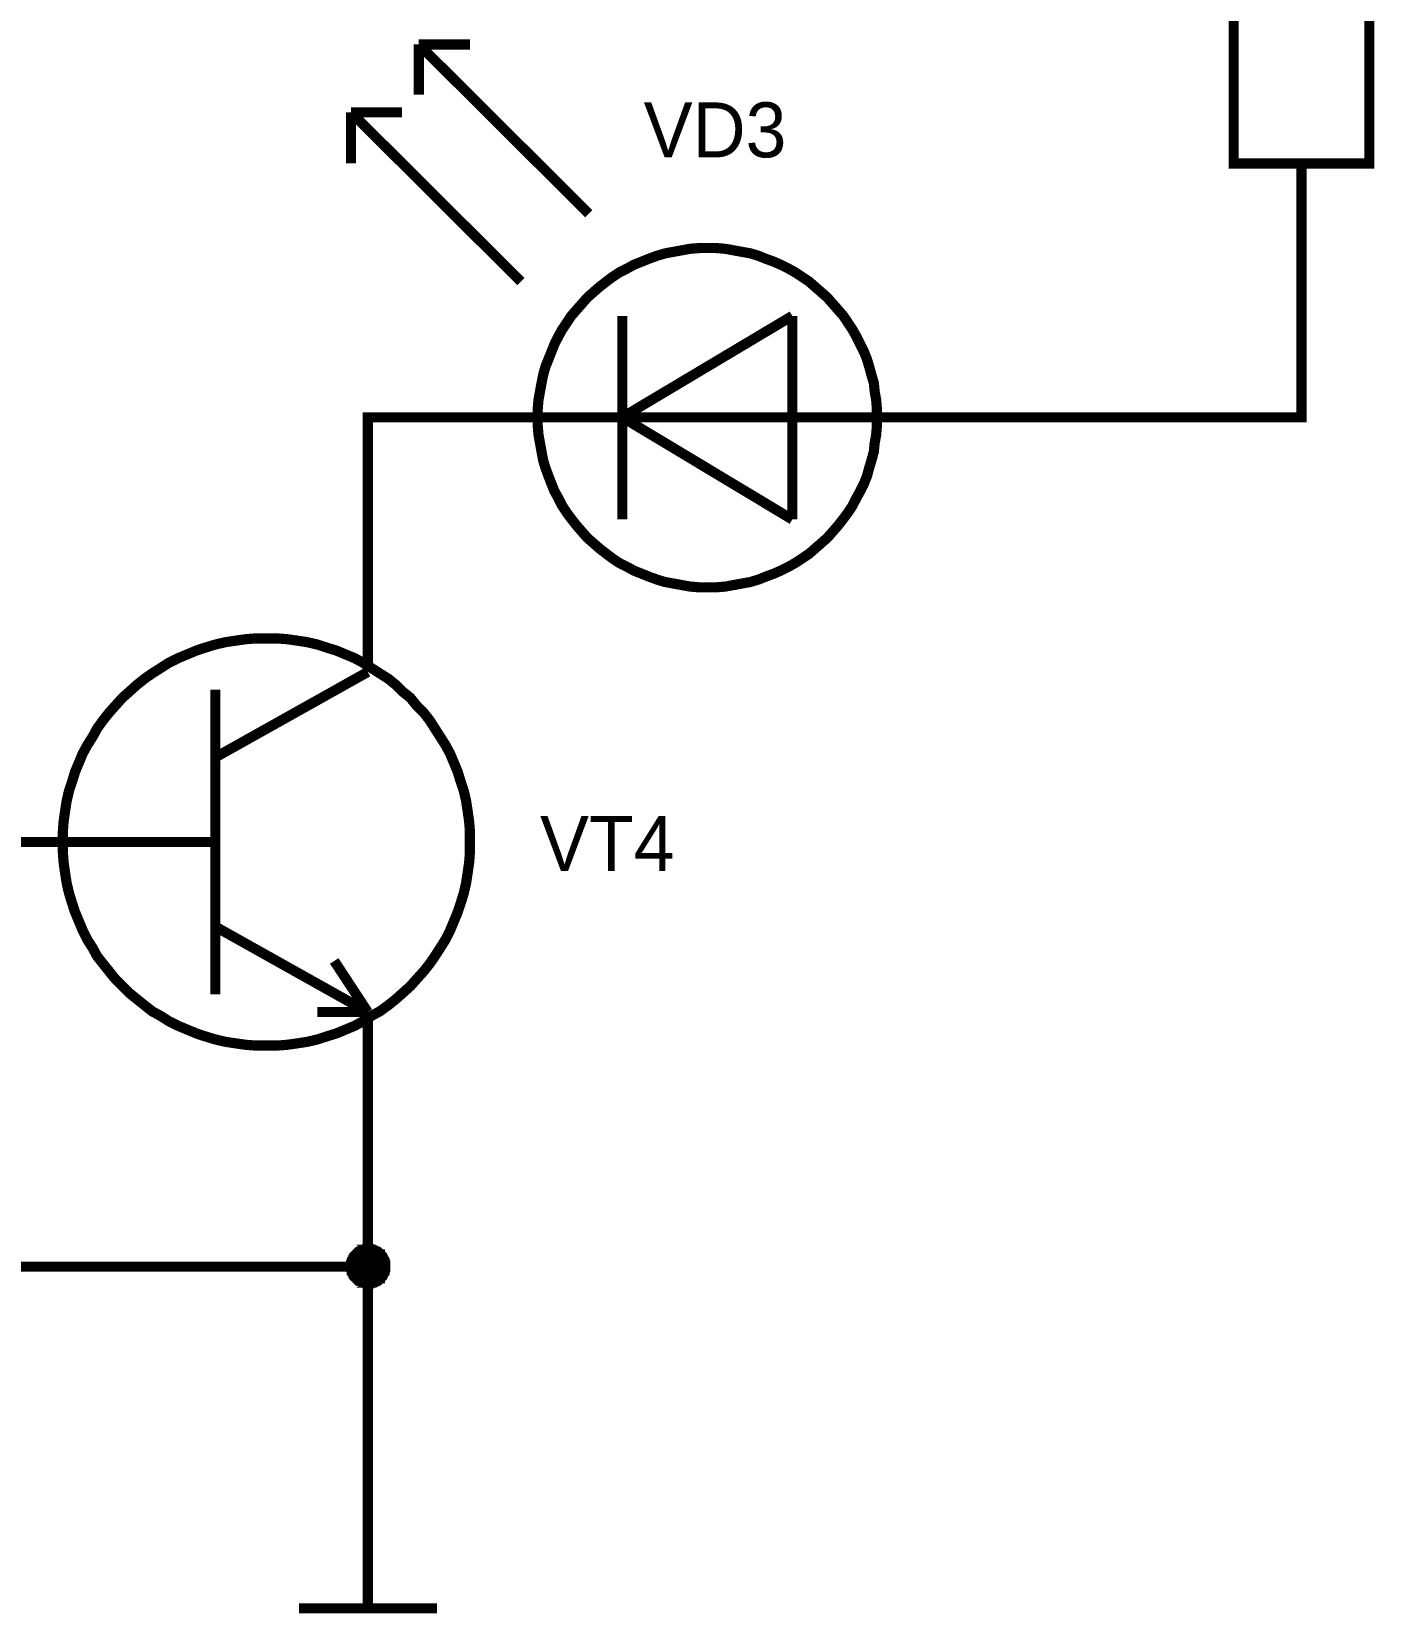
# Model space of a CAD drawing. Header units: millimetres. Extents: x 0 to 841, y 0 to 594.
# Drawn here: x 642.59 to 682.15, y 419.77 to 466.36 of the extents above; entities that cross this region are included whole.
import ezdxf

# ---------------------------------------------------------------- set-up
doc = ezdxf.new("R2010")
doc.units = ezdxf.units.MM
doc.layers.add('Sheet', color=255, linetype='Continuous')

msp = doc.modelspace()

# ---------------------------------------------------------------- linework, layer by layer
at = {"layer": 'Sheet', "const_width": 0.3}
msp.add_lwpolyline([(678.001, 472.496), (681.999, 472.496), (681.999, 462.479), (678.001, 462.479), (678.001, 472.496)], close=True, dxfattribs=at)
at = {"layer": 'Sheet'}
for points, const_width in [([(659.002, 460.997), (653.994, 465.983)], 0.3), ([(653.994, 465.983), (655.499, 465.983)], 0.3), ([(653.994, 465.983), (653.994, 464.5)], 0.3), ([(651.995, 463.984), (653.5, 463.984)], 0.3), ([(651.995, 463.984), (651.995, 462.479)], 0.3), ([(657.003, 458.998), (651.995, 463.984)], 0.3), ([(680, 462.479), (680, 459.986)], 0.3), ([(657.497, 455), (657.497, 455.247), (657.52, 455.517), (657.565, 455.764), (657.61, 456.011), (657.654, 456.235), (657.722, 456.483), (657.812, 456.707), (657.901, 456.932), (657.991, 457.156), (658.104, 457.381), (658.216, 457.583), (658.351, 457.785), (658.485, 457.987), (658.643, 458.167), (658.8, 458.347), (658.957, 458.526), (659.137, 458.684), (659.316, 458.841), (659.518, 458.998), (659.698, 459.133), (659.9, 459.267), (660.125, 459.38), (660.327, 459.492), (660.552, 459.582), (660.776, 459.672), (661.023, 459.762), (661.248, 459.829), (661.495, 459.874), (661.742, 459.919), (661.989, 459.964), (662.258, 459.986), (662.505, 459.986)], 0.3), ([(662.505, 459.986), (662.258, 459.986), (661.989, 459.964), (661.742, 459.919), (661.495, 459.874), (661.248, 459.829), (661.023, 459.762), (660.776, 459.672), (660.552, 459.582), (660.327, 459.492), (660.125, 459.38), (659.9, 459.267), (659.698, 459.133), (659.518, 458.998), (659.316, 458.841), (659.137, 458.684), (658.957, 458.526), (658.8, 458.347), (658.643, 458.167), (658.485, 457.987), (658.351, 457.785), (658.216, 457.583), (658.104, 457.381), (657.991, 457.156), (657.901, 456.932), (657.812, 456.707), (657.722, 456.483), (657.654, 456.235), (657.61, 456.011), (657.565, 455.764), (657.52, 455.517), (657.497, 455.247), (657.497, 455)], 0.3), ([(662.505, 459.986), (662.752, 459.986), (663.022, 459.964), (663.269, 459.919), (663.516, 459.874), (663.763, 459.829), (663.988, 459.762), (664.212, 459.672), (664.459, 459.582), (664.661, 459.492), (664.886, 459.38), (665.088, 459.267), (665.29, 459.133), (665.492, 458.998), (665.672, 458.841), (665.852, 458.684), (666.031, 458.526), (666.188, 458.347), (666.346, 458.167), (666.503, 457.987), (666.638, 457.785), (666.772, 457.583), (666.885, 457.381), (666.997, 457.156), (667.109, 456.932), (667.199, 456.707), (667.266, 456.483), (667.334, 456.235), (667.401, 456.011), (667.424, 455.764), (667.469, 455.517), (667.491, 455.247), (667.491, 455)], 0.3), ([(667.491, 455), (667.491, 455.247), (667.469, 455.517), (667.424, 455.764), (667.401, 456.011), (667.334, 456.235), (667.266, 456.483), (667.199, 456.707), (667.109, 456.932), (666.997, 457.156), (666.885, 457.381), (666.772, 457.583), (666.638, 457.785), (666.503, 457.987), (666.346, 458.167), (666.188, 458.347), (666.031, 458.526), (665.852, 458.684), (665.672, 458.841), (665.492, 458.998), (665.29, 459.133), (665.088, 459.267), (664.886, 459.38), (664.661, 459.492), (664.459, 459.582), (664.212, 459.672), (663.988, 459.762), (663.763, 459.829), (663.516, 459.874), (663.269, 459.919), (663.022, 459.964), (662.752, 459.986), (662.505, 459.986)], 0.3), ([(670.006, 455), (680, 455), (680, 459.986)], 0.3), ([(659.99, 455), (664.998, 457.987)], 0.3), ([(659.99, 457.987), (659.99, 451.991)], 0.3), ([(664.998, 457.987), (664.998, 451.991)], 0.3), ([(652.489, 449.992), (652.489, 455), (655.004, 455)], 0.3), ([(657.497, 455), (655.004, 455)], 0.3), ([(667.491, 455), (657.497, 455)], 0.3), ([(662.505, 449.992), (662.258, 449.992), (661.989, 450.014), (661.742, 450.059), (661.495, 450.104), (661.248, 450.149), (661.023, 450.216), (660.776, 450.306), (660.552, 450.396), (660.327, 450.486), (660.125, 450.598), (659.9, 450.711), (659.698, 450.845), (659.518, 450.98), (659.316, 451.137), (659.137, 451.294), (658.957, 451.452), (658.8, 451.631), (658.643, 451.811), (658.485, 452.013), (658.351, 452.193), (658.216, 452.395), (658.104, 452.62), (657.991, 452.822), (657.901, 453.046), (657.812, 453.271), (657.722, 453.518), (657.654, 453.743), (657.61, 453.99), (657.565, 454.237), (657.52, 454.484), (657.497, 454.753), (657.497, 455)], 0.3), ([(657.497, 455), (657.497, 454.753), (657.52, 454.484), (657.565, 454.237), (657.61, 453.99), (657.654, 453.743), (657.722, 453.518), (657.812, 453.271), (657.901, 453.046), (657.991, 452.822), (658.104, 452.62), (658.216, 452.395), (658.351, 452.193), (658.485, 452.013), (658.643, 451.811), (658.8, 451.631), (658.957, 451.452), (659.137, 451.294), (659.316, 451.137), (659.518, 450.98), (659.698, 450.845), (659.9, 450.711), (660.125, 450.598), (660.327, 450.486), (660.552, 450.396), (660.776, 450.306), (661.023, 450.216), (661.248, 450.149), (661.495, 450.104), (661.742, 450.059), (661.989, 450.014), (662.258, 449.992), (662.505, 449.992)], 0.3), ([(664.998, 451.991), (659.99, 455)], 0.3), ([(667.491, 455), (667.491, 454.753), (667.469, 454.484), (667.424, 454.237), (667.401, 453.99), (667.334, 453.743), (667.266, 453.518), (667.199, 453.271), (667.109, 453.046), (666.997, 452.822), (666.885, 452.62), (666.772, 452.395), (666.638, 452.193), (666.503, 452.013), (666.346, 451.811), (666.188, 451.631), (666.031, 451.452), (665.852, 451.294), (665.672, 451.137), (665.492, 450.98), (665.29, 450.845), (665.088, 450.711), (664.886, 450.598), (664.661, 450.486), (664.459, 450.396), (664.212, 450.306), (663.988, 450.216), (663.763, 450.149), (663.516, 450.104), (663.269, 450.059), (663.022, 450.014), (662.752, 449.992), (662.505, 449.992)], 0.3), ([(662.505, 449.992), (662.752, 449.992), (663.022, 450.014), (663.269, 450.059), (663.516, 450.104), (663.763, 450.149), (663.988, 450.216), (664.212, 450.306), (664.459, 450.396), (664.661, 450.486), (664.886, 450.598), (665.088, 450.711), (665.29, 450.845), (665.492, 450.98), (665.672, 451.137), (665.852, 451.294), (666.031, 451.452), (666.188, 451.631), (666.346, 451.811), (666.503, 452.013), (666.638, 452.193), (666.772, 452.395), (666.885, 452.62), (666.997, 452.822), (667.109, 453.046), (667.199, 453.271), (667.266, 453.518), (667.334, 453.743), (667.401, 453.99), (667.424, 454.237), (667.469, 454.484), (667.491, 454.753), (667.491, 455)], 0.3), ([(667.491, 455), (667.491, 455), (667.491, 455), (667.491, 455), (667.491, 455), (667.491, 455), (667.491, 455), (667.491, 455), (667.491, 455), (667.491, 455), (667.491, 455), (667.491, 455), (667.491, 455), (667.491, 455), (667.491, 455), (667.491, 455), (667.491, 455), (667.491, 455), (667.491, 455), (667.491, 455), (667.491, 455), (667.491, 455), (667.491, 455), (667.491, 455), (667.491, 455), (667.491, 455), (667.491, 455), (667.491, 455), (667.491, 455), (667.491, 455), (667.491, 455), (667.491, 455), (667.491, 455)], 0.3), ([(667.491, 455), (670.006, 455)], 0.3), ([(652.489, 447.499), (652.489, 449.992)], 0.3), ([(643.506, 442.49), (643.506, 442.805), (643.528, 443.097), (643.573, 443.411), (643.618, 443.703), (643.686, 443.995), (643.776, 444.265), (643.865, 444.557), (643.978, 444.826), (644.09, 445.096), (644.225, 445.343), (644.382, 445.59), (644.517, 445.837), (644.696, 446.084), (644.876, 446.309), (645.056, 446.511), (645.258, 446.735), (645.46, 446.915), (645.684, 447.117), (645.909, 447.297), (646.134, 447.454), (646.381, 447.611), (646.628, 447.768), (646.897, 447.903), (647.167, 448.015), (647.436, 448.128), (647.706, 448.218), (647.998, 448.307), (648.29, 448.375), (648.581, 448.42), (648.896, 448.465), (649.188, 448.487), (649.502, 448.487)], 0.3), ([(649.502, 448.487), (649.188, 448.487), (648.896, 448.465), (648.581, 448.42), (648.29, 448.375), (647.998, 448.307), (647.706, 448.218), (647.436, 448.128), (647.167, 448.015), (646.897, 447.903), (646.628, 447.768), (646.381, 447.611), (646.134, 447.454), (645.909, 447.297), (645.684, 447.117), (645.46, 446.915), (645.258, 446.735), (645.056, 446.511), (644.876, 446.309), (644.696, 446.084), (644.517, 445.837), (644.382, 445.59), (644.225, 445.343), (644.09, 445.096), (643.978, 444.826), (643.865, 444.557), (643.776, 444.265), (643.686, 443.995), (643.618, 443.703), (643.573, 443.411), (643.528, 443.097), (643.506, 442.805), (643.506, 442.49)], 0.3), ([(649.502, 448.487), (649.817, 448.487), (650.109, 448.465), (650.423, 448.42), (650.715, 448.375), (651.007, 448.307), (651.276, 448.218), (651.568, 448.128), (651.838, 448.015), (652.107, 447.903), (652.354, 447.768), (652.601, 447.611), (652.848, 447.454), (653.096, 447.297), (653.32, 447.117), (653.522, 446.915), (653.747, 446.735), (653.926, 446.511), (654.129, 446.309), (654.308, 446.084), (654.465, 445.837), (654.623, 445.59), (654.78, 445.343), (654.915, 445.096), (655.027, 444.826), (655.139, 444.557), (655.229, 444.265), (655.319, 443.995), (655.386, 443.703), (655.431, 443.411), (655.476, 443.097), (655.499, 442.805), (655.499, 442.49)], 0.3), ([(655.499, 442.49), (655.499, 442.805), (655.476, 443.097), (655.431, 443.411), (655.386, 443.703), (655.319, 443.995), (655.229, 444.265), (655.139, 444.557), (655.027, 444.826), (654.915, 445.096), (654.78, 445.343), (654.623, 445.59), (654.465, 445.837), (654.308, 446.084), (654.129, 446.309), (653.926, 446.511), (653.747, 446.735), (653.522, 446.915), (653.32, 447.117), (653.096, 447.297), (652.848, 447.454), (652.601, 447.611), (652.354, 447.768), (652.107, 447.903), (651.838, 448.015), (651.568, 448.128), (651.276, 448.218), (651.007, 448.307), (650.715, 448.375), (650.423, 448.42), (650.109, 448.465), (649.817, 448.487), (649.502, 448.487)], 0.3), ([(647.998, 444.983), (652.489, 447.499)], 0.3), ([(647.998, 446.982), (647.998, 437.999)], 0.3), ([(643.506, 442.49), (640.003, 442.49)], 0.3), ([(649.502, 436.494), (649.188, 436.494), (648.896, 436.516), (648.581, 436.561), (648.29, 436.606), (647.998, 436.674), (647.706, 436.763), (647.436, 436.853), (647.167, 436.966), (646.897, 437.078), (646.628, 437.213), (646.381, 437.37), (646.134, 437.505), (645.909, 437.684), (645.684, 437.864), (645.46, 438.044), (645.258, 438.246), (645.056, 438.448), (644.876, 438.672), (644.696, 438.897), (644.517, 439.122), (644.382, 439.369), (644.225, 439.616), (644.09, 439.885), (643.978, 440.155), (643.865, 440.424), (643.776, 440.694), (643.686, 440.986), (643.618, 441.278), (643.573, 441.57), (643.528, 441.884), (643.506, 442.176), (643.506, 442.49)], 0.3), ([(643.506, 442.49), (643.506, 442.176), (643.528, 441.884), (643.573, 441.57), (643.618, 441.278), (643.686, 440.986), (643.776, 440.694), (643.865, 440.424), (643.978, 440.155), (644.09, 439.885), (644.225, 439.616), (644.382, 439.369), (644.517, 439.122), (644.696, 438.897), (644.876, 438.672), (645.056, 438.448), (645.258, 438.246), (645.46, 438.044), (645.684, 437.864), (645.909, 437.684), (646.134, 437.505), (646.381, 437.37), (646.628, 437.213), (646.897, 437.078), (647.167, 436.966), (647.436, 436.853), (647.706, 436.763), (647.998, 436.674), (648.29, 436.606), (648.581, 436.561), (648.896, 436.516), (649.188, 436.494), (649.502, 436.494)], 0.3), ([(647.998, 442.49), (643.506, 442.49)], 0.3), ([(655.499, 442.49), (655.499, 442.176), (655.476, 441.884), (655.431, 441.57), (655.386, 441.278), (655.319, 440.986), (655.229, 440.694), (655.139, 440.424), (655.027, 440.155), (654.915, 439.885), (654.78, 439.616), (654.623, 439.369), (654.465, 439.122), (654.308, 438.897), (654.129, 438.672), (653.926, 438.448), (653.747, 438.246), (653.522, 438.044), (653.32, 437.864), (653.096, 437.684), (652.848, 437.505), (652.601, 437.37), (652.354, 437.213), (652.107, 437.078), (651.838, 436.966), (651.568, 436.853), (651.276, 436.763), (651.007, 436.674), (650.715, 436.606), (650.423, 436.561), (650.109, 436.516), (649.817, 436.494), (649.502, 436.494)], 0.3), ([(649.502, 436.494), (649.817, 436.494), (650.109, 436.516), (650.423, 436.561), (650.715, 436.606), (651.007, 436.674), (651.276, 436.763), (651.568, 436.853), (651.838, 436.966), (652.107, 437.078), (652.354, 437.213), (652.601, 437.37), (652.848, 437.505), (653.096, 437.684), (653.32, 437.864), (653.522, 438.044), (653.747, 438.246), (653.926, 438.448), (654.129, 438.672), (654.308, 438.897), (654.465, 439.122), (654.623, 439.369), (654.78, 439.616), (654.915, 439.885), (655.027, 440.155), (655.139, 440.424), (655.229, 440.694), (655.319, 440.986), (655.386, 441.278), (655.431, 441.57), (655.476, 441.884), (655.499, 442.176), (655.499, 442.49)], 0.3), ([(655.499, 442.49), (655.499, 442.49), (655.499, 442.49), (655.499, 442.49), (655.499, 442.49), (655.499, 442.49), (655.499, 442.49), (655.499, 442.49), (655.499, 442.49), (655.499, 442.49), (655.499, 442.49), (655.499, 442.49), (655.499, 442.49), (655.499, 442.49), (655.499, 442.49), (655.499, 442.49), (655.499, 442.49), (655.499, 442.49), (655.499, 442.49), (655.499, 442.49), (655.499, 442.49), (655.499, 442.49), (655.499, 442.49), (655.499, 442.49), (655.499, 442.49), (655.499, 442.49), (655.499, 442.49), (655.499, 442.49), (655.499, 442.49), (655.499, 442.49), (655.499, 442.49), (655.499, 442.49), (655.499, 442.49)], 0.3), ([(647.998, 439.998), (652.489, 437.482)], 0.3), ([(652.489, 437.482), (651.501, 438.987)], 0.3), ([(652.489, 437.482), (651.007, 437.482)], 0.3), ([(652.489, 437.482), (652.489, 434.989)], 0.3), ([(652.489, 424.995), (652.489, 429.981), (652.489, 429.981), (652.489, 429.981), (652.489, 434.989)], 0.3), ([(651.995, 429.981), (651.995, 430.003), (651.995, 430.026), (651.995, 430.071), (651.995, 430.093), (652.018, 430.115), (652.018, 430.138), (652.018, 430.16), (652.04, 430.183), (652.04, 430.205), (652.062, 430.228), (652.062, 430.25), (652.085, 430.273), (652.085, 430.295), (652.107, 430.318), (652.13, 430.34), (652.13, 430.34), (652.152, 430.363), (652.175, 430.385), (652.197, 430.407), (652.22, 430.407), (652.242, 430.43), (652.265, 430.43), (652.287, 430.452), (652.309, 430.452), (652.309, 430.475), (652.354, 430.475), (652.377, 430.475), (652.399, 430.497), (652.422, 430.497), (652.444, 430.497), (652.467, 430.497), (652.489, 430.497)], 0.3), ([(651.995, 429.981), (651.995, 430.003), (651.995, 430.026), (651.995, 430.071), (651.995, 430.093), (652.018, 430.115), (652.018, 430.138), (652.018, 430.16), (652.04, 430.183), (652.04, 430.205), (652.062, 430.228), (652.062, 430.25), (652.085, 430.273), (652.085, 430.295), (652.107, 430.318), (652.13, 430.34), (652.13, 430.34), (652.152, 430.363), (652.175, 430.385), (652.197, 430.407), (652.22, 430.407), (652.242, 430.43), (652.265, 430.43), (652.287, 430.452), (652.309, 430.452), (652.309, 430.475), (652.354, 430.475), (652.377, 430.475), (652.399, 430.497), (652.422, 430.497), (652.444, 430.497), (652.467, 430.497), (652.489, 430.497)], 0.3), ([(651.995, 429.981), (651.995, 430.003), (651.995, 430.026), (651.995, 430.071), (651.995, 430.093), (652.018, 430.115), (652.018, 430.138), (652.018, 430.16), (652.04, 430.183), (652.04, 430.205), (652.062, 430.228), (652.062, 430.25), (652.085, 430.273), (652.085, 430.295), (652.107, 430.318), (652.13, 430.34), (652.13, 430.34), (652.152, 430.363), (652.175, 430.385), (652.197, 430.407), (652.22, 430.407), (652.242, 430.43), (652.265, 430.43), (652.287, 430.452), (652.309, 430.452), (652.309, 430.475), (652.354, 430.475), (652.377, 430.475), (652.399, 430.497), (652.422, 430.497), (652.444, 430.497), (652.467, 430.497), (652.489, 430.497)], 0.3), ([(651.995, 429.981), (651.995, 430.003), (651.995, 430.026), (651.995, 430.071), (651.995, 430.093), (652.018, 430.115), (652.018, 430.138), (652.018, 430.16), (652.04, 430.183), (652.04, 430.205), (652.062, 430.228), (652.062, 430.25), (652.085, 430.273), (652.085, 430.295), (652.107, 430.318), (652.13, 430.34), (652.13, 430.34), (652.152, 430.363), (652.175, 430.385), (652.197, 430.407), (652.22, 430.407), (652.242, 430.43), (652.265, 430.43), (652.287, 430.452), (652.309, 430.452), (652.309, 430.475), (652.354, 430.475), (652.377, 430.475), (652.399, 430.497), (652.422, 430.497), (652.444, 430.497), (652.467, 430.497), (652.489, 430.497)], 0.3), ([(651.995, 429.981), (651.995, 430.003), (651.995, 430.026), (651.995, 430.071), (651.995, 430.093), (652.018, 430.115), (652.018, 430.138), (652.018, 430.16), (652.04, 430.183), (652.04, 430.205), (652.062, 430.228), (652.062, 430.25), (652.085, 430.273), (652.085, 430.295), (652.107, 430.318), (652.13, 430.34), (652.13, 430.34), (652.152, 430.363), (652.175, 430.385), (652.197, 430.407), (652.22, 430.407), (652.242, 430.43), (652.265, 430.43), (652.287, 430.452), (652.309, 430.452), (652.309, 430.475), (652.354, 430.475), (652.377, 430.475), (652.399, 430.497), (652.422, 430.497), (652.444, 430.497), (652.467, 430.497), (652.489, 430.497)], 0.0991), ([(651.995, 429.981), (651.995, 430.003), (651.995, 430.026), (651.995, 430.071), (651.995, 430.093), (652.018, 430.115), (652.018, 430.138), (652.018, 430.16), (652.04, 430.183), (652.04, 430.205), (652.062, 430.228), (652.062, 430.25), (652.085, 430.273), (652.085, 430.295), (652.107, 430.318), (652.13, 430.34), (652.13, 430.34), (652.152, 430.363), (652.175, 430.385), (652.197, 430.407), (652.22, 430.407), (652.242, 430.43), (652.265, 430.43), (652.287, 430.452), (652.309, 430.452), (652.309, 430.475), (652.354, 430.475), (652.377, 430.475), (652.399, 430.497), (652.422, 430.497), (652.444, 430.497), (652.467, 430.497), (652.489, 430.497)], 0.0991), ([(651.995, 429.981), (651.995, 430.003), (651.995, 430.026), (651.995, 430.071), (651.995, 430.093), (652.018, 430.115), (652.018, 430.138), (652.018, 430.16), (652.04, 430.183), (652.04, 430.205), (652.062, 430.228), (652.062, 430.25), (652.085, 430.273), (652.085, 430.295), (652.107, 430.318), (652.13, 430.34), (652.13, 430.34), (652.152, 430.363), (652.175, 430.385), (652.197, 430.407), (652.22, 430.407), (652.242, 430.43), (652.265, 430.43), (652.287, 430.452), (652.309, 430.452), (652.309, 430.475), (652.354, 430.475), (652.377, 430.475), (652.399, 430.497), (652.422, 430.497), (652.444, 430.497), (652.467, 430.497), (652.489, 430.497)], 0.0991), ([(651.995, 429.981), (651.995, 430.003), (651.995, 430.026), (651.995, 430.071), (651.995, 430.093), (652.018, 430.115), (652.018, 430.138), (652.018, 430.16), (652.04, 430.183), (652.04, 430.205), (652.062, 430.228), (652.062, 430.25), (652.085, 430.273), (652.085, 430.295), (652.107, 430.318), (652.13, 430.34), (652.13, 430.34), (652.152, 430.363), (652.175, 430.385), (652.197, 430.407), (652.22, 430.407), (652.242, 430.43), (652.265, 430.43), (652.287, 430.452), (652.309, 430.452), (652.309, 430.475), (652.354, 430.475), (652.377, 430.475), (652.399, 430.497), (652.422, 430.497), (652.444, 430.497), (652.467, 430.497), (652.489, 430.497)], 0.0991), ([(652.489, 430.497), (652.489, 430.497)], 0.3), ([(652.489, 430.497), (652.512, 430.497), (652.534, 430.497), (652.579, 430.497), (652.601, 430.497), (652.624, 430.475), (652.646, 430.475), (652.669, 430.475), (652.691, 430.452), (652.714, 430.452), (652.736, 430.43), (652.759, 430.43), (652.781, 430.407), (652.804, 430.407), (652.826, 430.385), (652.848, 430.363), (652.848, 430.34), (652.871, 430.34), (652.893, 430.318), (652.916, 430.295), (652.916, 430.273), (652.938, 430.25), (652.938, 430.228), (652.961, 430.205), (652.961, 430.183), (652.983, 430.16), (652.983, 430.138), (652.983, 430.115), (653.006, 430.093), (653.006, 430.071), (653.006, 430.026), (653.006, 430.003), (653.006, 429.981)], 0.3), ([(652.489, 430.497), (652.489, 430.497)], 0.3), ([(652.489, 430.497), (652.512, 430.497), (652.534, 430.497), (652.579, 430.497), (652.601, 430.497), (652.624, 430.475), (652.646, 430.475), (652.669, 430.475), (652.691, 430.452), (652.714, 430.452), (652.736, 430.43), (652.759, 430.43), (652.781, 430.407), (652.804, 430.407), (652.826, 430.385), (652.848, 430.363), (652.848, 430.34), (652.871, 430.34), (652.893, 430.318), (652.916, 430.295), (652.916, 430.273), (652.938, 430.25), (652.938, 430.228), (652.961, 430.205), (652.961, 430.183), (652.983, 430.16), (652.983, 430.138), (652.983, 430.115), (653.006, 430.093), (653.006, 430.071), (653.006, 430.026), (653.006, 430.003), (653.006, 429.981)], 0.3), ([(652.489, 430.497), (652.489, 430.497)], 0.3), ([(652.489, 430.497), (652.512, 430.497), (652.534, 430.497), (652.579, 430.497), (652.601, 430.497), (652.624, 430.475), (652.646, 430.475), (652.669, 430.475), (652.691, 430.452), (652.714, 430.452), (652.736, 430.43), (652.759, 430.43), (652.781, 430.407), (652.804, 430.407), (652.826, 430.385), (652.848, 430.363), (652.848, 430.34), (652.871, 430.34), (652.893, 430.318), (652.916, 430.295), (652.916, 430.273), (652.938, 430.25), (652.938, 430.228), (652.961, 430.205), (652.961, 430.183), (652.983, 430.16), (652.983, 430.138), (652.983, 430.115), (653.006, 430.093), (653.006, 430.071), (653.006, 430.026), (653.006, 430.003), (653.006, 429.981)], 0.3), ([(652.489, 430.497), (652.489, 430.497)], 0.3), ([(652.489, 430.497), (652.512, 430.497), (652.534, 430.497), (652.579, 430.497), (652.601, 430.497), (652.624, 430.475), (652.646, 430.475), (652.669, 430.475), (652.691, 430.452), (652.714, 430.452), (652.736, 430.43), (652.759, 430.43), (652.781, 430.407), (652.804, 430.407), (652.826, 430.385), (652.848, 430.363), (652.848, 430.34), (652.871, 430.34), (652.893, 430.318), (652.916, 430.295), (652.916, 430.273), (652.938, 430.25), (652.938, 430.228), (652.961, 430.205), (652.961, 430.183), (652.983, 430.16), (652.983, 430.138), (652.983, 430.115), (653.006, 430.093), (653.006, 430.071), (653.006, 430.026), (653.006, 430.003), (653.006, 429.981)], 0.3), ([(652.489, 430.497), (652.489, 430.497)], 0.0991), ([(652.489, 430.497), (652.512, 430.497), (652.534, 430.497), (652.579, 430.497), (652.601, 430.497), (652.624, 430.475), (652.646, 430.475), (652.669, 430.475), (652.691, 430.452), (652.714, 430.452), (652.736, 430.43), (652.759, 430.43), (652.781, 430.407), (652.804, 430.407), (652.826, 430.385), (652.848, 430.363), (652.848, 430.34), (652.871, 430.34), (652.893, 430.318), (652.916, 430.295), (652.916, 430.273), (652.938, 430.25), (652.938, 430.228), (652.961, 430.205), (652.961, 430.183), (652.983, 430.16), (652.983, 430.138), (652.983, 430.115), (653.006, 430.093), (653.006, 430.071), (653.006, 430.026), (653.006, 430.003), (653.006, 429.981)], 0.0991), ([(652.489, 430.497), (652.489, 430.497)], 0.0991), ([(652.489, 430.497), (652.512, 430.497), (652.534, 430.497), (652.579, 430.497), (652.601, 430.497), (652.624, 430.475), (652.646, 430.475), (652.669, 430.475), (652.691, 430.452), (652.714, 430.452), (652.736, 430.43), (652.759, 430.43), (652.781, 430.407), (652.804, 430.407), (652.826, 430.385), (652.848, 430.363), (652.848, 430.34), (652.871, 430.34), (652.893, 430.318), (652.916, 430.295), (652.916, 430.273), (652.938, 430.25), (652.938, 430.228), (652.961, 430.205), (652.961, 430.183), (652.983, 430.16), (652.983, 430.138), (652.983, 430.115), (653.006, 430.093), (653.006, 430.071), (653.006, 430.026), (653.006, 430.003), (653.006, 429.981)], 0.0991), ([(652.489, 430.497), (652.489, 430.497)], 0.0991), ([(652.489, 430.497), (652.512, 430.497), (652.534, 430.497), (652.579, 430.497), (652.601, 430.497), (652.624, 430.475), (652.646, 430.475), (652.669, 430.475), (652.691, 430.452), (652.714, 430.452), (652.736, 430.43), (652.759, 430.43), (652.781, 430.407), (652.804, 430.407), (652.826, 430.385), (652.848, 430.363), (652.848, 430.34), (652.871, 430.34), (652.893, 430.318), (652.916, 430.295), (652.916, 430.273), (652.938, 430.25), (652.938, 430.228), (652.961, 430.205), (652.961, 430.183), (652.983, 430.16), (652.983, 430.138), (652.983, 430.115), (653.006, 430.093), (653.006, 430.071), (653.006, 430.026), (653.006, 430.003), (653.006, 429.981)], 0.0991), ([(652.489, 430.497), (652.489, 430.497)], 0.0991), ([(652.489, 430.497), (652.512, 430.497), (652.534, 430.497), (652.579, 430.497), (652.601, 430.497), (652.624, 430.475), (652.646, 430.475), (652.669, 430.475), (652.691, 430.452), (652.714, 430.452), (652.736, 430.43), (652.759, 430.43), (652.781, 430.407), (652.804, 430.407), (652.826, 430.385), (652.848, 430.363), (652.848, 430.34), (652.871, 430.34), (652.893, 430.318), (652.916, 430.295), (652.916, 430.273), (652.938, 430.25), (652.938, 430.228), (652.961, 430.205), (652.961, 430.183), (652.983, 430.16), (652.983, 430.138), (652.983, 430.115), (653.006, 430.093), (653.006, 430.071), (653.006, 430.026), (653.006, 430.003), (653.006, 429.981)], 0.0991), ([(652.489, 429.981), (637.487, 429.981)], 0.3), ([(652.489, 429.487), (652.467, 429.487), (652.444, 429.487), (652.422, 429.487), (652.399, 429.487), (652.377, 429.509), (652.354, 429.509), (652.309, 429.509), (652.309, 429.532), (652.287, 429.532), (652.265, 429.554), (652.242, 429.554), (652.22, 429.576), (652.197, 429.576), (652.175, 429.599), (652.152, 429.621), (652.13, 429.644), (652.13, 429.644), (652.107, 429.666), (652.085, 429.689), (652.085, 429.711), (652.062, 429.734), (652.062, 429.756), (652.04, 429.779), (652.04, 429.779), (652.018, 429.801), (652.018, 429.846), (652.018, 429.868), (651.995, 429.891), (651.995, 429.913), (651.995, 429.936), (651.995, 429.958), (651.995, 429.981)], 0.3), ([(651.995, 429.981), (651.995, 429.981)], 0.3), ([(652.489, 429.487), (652.467, 429.487), (652.444, 429.487), (652.422, 429.487), (652.399, 429.487), (652.377, 429.509), (652.354, 429.509), (652.309, 429.509), (652.309, 429.532), (652.287, 429.532), (652.265, 429.554), (652.242, 429.554), (652.22, 429.576), (652.197, 429.576), (652.175, 429.599), (652.152, 429.621), (652.13, 429.644), (652.13, 429.644), (652.107, 429.666), (652.085, 429.689), (652.085, 429.711), (652.062, 429.734), (652.062, 429.756), (652.04, 429.779), (652.04, 429.779), (652.018, 429.801), (652.018, 429.846), (652.018, 429.868), (651.995, 429.891), (651.995, 429.913), (651.995, 429.936), (651.995, 429.958), (651.995, 429.981)], 0.3), ([(651.995, 429.981), (651.995, 429.981)], 0.3), ([(652.489, 429.487), (652.467, 429.487), (652.444, 429.487), (652.422, 429.487), (652.399, 429.487), (652.377, 429.509), (652.354, 429.509), (652.309, 429.509), (652.309, 429.532), (652.287, 429.532), (652.265, 429.554), (652.242, 429.554), (652.22, 429.576), (652.197, 429.576), (652.175, 429.599), (652.152, 429.621), (652.13, 429.644), (652.13, 429.644), (652.107, 429.666), (652.085, 429.689), (652.085, 429.711), (652.062, 429.734), (652.062, 429.756), (652.04, 429.779), (652.04, 429.779), (652.018, 429.801), (652.018, 429.846), (652.018, 429.868), (651.995, 429.891), (651.995, 429.913), (651.995, 429.936), (651.995, 429.958), (651.995, 429.981)], 0.3), ([(651.995, 429.981), (651.995, 429.981)], 0.3), ([(652.489, 429.487), (652.467, 429.487), (652.444, 429.487), (652.422, 429.487), (652.399, 429.487), (652.377, 429.509), (652.354, 429.509), (652.309, 429.509), (652.309, 429.532), (652.287, 429.532), (652.265, 429.554), (652.242, 429.554), (652.22, 429.576), (652.197, 429.576), (652.175, 429.599), (652.152, 429.621), (652.13, 429.644), (652.13, 429.644), (652.107, 429.666), (652.085, 429.689), (652.085, 429.711), (652.062, 429.734), (652.062, 429.756), (652.04, 429.779), (652.04, 429.779), (652.018, 429.801), (652.018, 429.846), (652.018, 429.868), (651.995, 429.891), (651.995, 429.913), (651.995, 429.936), (651.995, 429.958), (651.995, 429.981)], 0.3), ([(651.995, 429.981), (651.995, 429.981)], 0.3), ([(653.006, 429.981), (653.006, 429.958), (653.006, 429.936), (653.006, 429.913), (653.006, 429.891), (652.983, 429.868), (652.983, 429.846), (652.983, 429.801), (652.961, 429.779), (652.961, 429.779), (652.938, 429.756), (652.938, 429.734), (652.916, 429.711), (652.916, 429.689), (652.893, 429.666), (652.871, 429.644), (652.848, 429.644), (652.848, 429.621), (652.826, 429.599), (652.804, 429.576), (652.781, 429.576), (652.759, 429.554), (652.736, 429.554), (652.714, 429.532), (652.691, 429.532), (652.669, 429.509), (652.646, 429.509), (652.624, 429.509), (652.601, 429.487), (652.579, 429.487), (652.534, 429.487), (652.512, 429.487), (652.489, 429.487)], 0.3), ([(653.006, 429.981), (653.006, 429.958), (653.006, 429.936), (653.006, 429.913), (653.006, 429.891), (652.983, 429.868), (652.983, 429.846), (652.983, 429.801), (652.961, 429.779), (652.961, 429.779), (652.938, 429.756), (652.938, 429.734), (652.916, 429.711), (652.916, 429.689), (652.893, 429.666), (652.871, 429.644), (652.848, 429.644), (652.848, 429.621), (652.826, 429.599), (652.804, 429.576), (652.781, 429.576), (652.759, 429.554), (652.736, 429.554), (652.714, 429.532), (652.691, 429.532), (652.669, 429.509), (652.646, 429.509), (652.624, 429.509), (652.601, 429.487), (652.579, 429.487), (652.534, 429.487), (652.512, 429.487), (652.489, 429.487)], 0.3), ([(653.006, 429.981), (653.006, 429.958), (653.006, 429.936), (653.006, 429.913), (653.006, 429.891), (652.983, 429.868), (652.983, 429.846), (652.983, 429.801), (652.961, 429.779), (652.961, 429.779), (652.938, 429.756), (652.938, 429.734), (652.916, 429.711), (652.916, 429.689), (652.893, 429.666), (652.871, 429.644), (652.848, 429.644), (652.848, 429.621), (652.826, 429.599), (652.804, 429.576), (652.781, 429.576), (652.759, 429.554), (652.736, 429.554), (652.714, 429.532), (652.691, 429.532), (652.669, 429.509), (652.646, 429.509), (652.624, 429.509), (652.601, 429.487), (652.579, 429.487), (652.534, 429.487), (652.512, 429.487), (652.489, 429.487)], 0.3), ([(653.006, 429.981), (653.006, 429.958), (653.006, 429.936), (653.006, 429.913), (653.006, 429.891), (652.983, 429.868), (652.983, 429.846), (652.983, 429.801), (652.961, 429.779), (652.961, 429.779), (652.938, 429.756), (652.938, 429.734), (652.916, 429.711), (652.916, 429.689), (652.893, 429.666), (652.871, 429.644), (652.848, 429.644), (652.848, 429.621), (652.826, 429.599), (652.804, 429.576), (652.781, 429.576), (652.759, 429.554), (652.736, 429.554), (652.714, 429.532), (652.691, 429.532), (652.669, 429.509), (652.646, 429.509), (652.624, 429.509), (652.601, 429.487), (652.579, 429.487), (652.534, 429.487), (652.512, 429.487), (652.489, 429.487)], 0.3), ([(653.006, 429.981), (653.006, 429.981), (653.006, 429.981), (653.006, 429.981), (653.006, 429.981), (653.006, 429.981), (653.006, 429.981), (653.006, 429.981), (653.006, 429.981), (653.006, 429.981), (653.006, 429.981), (653.006, 429.981), (653.006, 429.981), (653.006, 429.981), (653.006, 429.981), (653.006, 429.981), (653.006, 429.981), (653.006, 429.981), (653.006, 429.981), (653.006, 429.981), (653.006, 429.981), (653.006, 429.981), (653.006, 429.981), (653.006, 429.981), (653.006, 429.981), (653.006, 429.981), (653.006, 429.981), (653.006, 429.981), (653.006, 429.981), (653.006, 429.981), (653.006, 429.981), (653.006, 429.981), (653.006, 429.981)], 0.3), ([(653.006, 429.981), (653.006, 429.981)], 0.3), ([(653.006, 429.981), (653.006, 429.981), (653.006, 429.981), (653.006, 429.981), (653.006, 429.981), (653.006, 429.981), (653.006, 429.981), (653.006, 429.981), (653.006, 429.981), (653.006, 429.981), (653.006, 429.981), (653.006, 429.981), (653.006, 429.981), (653.006, 429.981), (653.006, 429.981), (653.006, 429.981), (653.006, 429.981), (653.006, 429.981), (653.006, 429.981), (653.006, 429.981), (653.006, 429.981), (653.006, 429.981), (653.006, 429.981), (653.006, 429.981), (653.006, 429.981), (653.006, 429.981), (653.006, 429.981), (653.006, 429.981), (653.006, 429.981), (653.006, 429.981), (653.006, 429.981), (653.006, 429.981), (653.006, 429.981)], 0.3), ([(653.006, 429.981), (653.006, 429.981)], 0.3), ([(653.006, 429.981), (653.006, 429.981), (653.006, 429.981), (653.006, 429.981), (653.006, 429.981), (653.006, 429.981), (653.006, 429.981), (653.006, 429.981), (653.006, 429.981), (653.006, 429.981), (653.006, 429.981), (653.006, 429.981), (653.006, 429.981), (653.006, 429.981), (653.006, 429.981), (653.006, 429.981), (653.006, 429.981), (653.006, 429.981), (653.006, 429.981), (653.006, 429.981), (653.006, 429.981), (653.006, 429.981), (653.006, 429.981), (653.006, 429.981), (653.006, 429.981), (653.006, 429.981), (653.006, 429.981), (653.006, 429.981), (653.006, 429.981), (653.006, 429.981), (653.006, 429.981), (653.006, 429.981), (653.006, 429.981)], 0.3), ([(653.006, 429.981), (653.006, 429.981)], 0.3), ([(653.006, 429.981), (653.006, 429.981), (653.006, 429.981), (653.006, 429.981), (653.006, 429.981), (653.006, 429.981), (653.006, 429.981), (653.006, 429.981), (653.006, 429.981), (653.006, 429.981), (653.006, 429.981), (653.006, 429.981), (653.006, 429.981), (653.006, 429.981), (653.006, 429.981), (653.006, 429.981), (653.006, 429.981), (653.006, 429.981), (653.006, 429.981), (653.006, 429.981), (653.006, 429.981), (653.006, 429.981), (653.006, 429.981), (653.006, 429.981), (653.006, 429.981), (653.006, 429.981), (653.006, 429.981), (653.006, 429.981), (653.006, 429.981), (653.006, 429.981), (653.006, 429.981), (653.006, 429.981), (653.006, 429.981)], 0.3), ([(653.006, 429.981), (653.006, 429.981)], 0.3), ([(652.489, 429.487), (652.467, 429.487), (652.444, 429.487), (652.422, 429.487), (652.399, 429.487), (652.377, 429.509), (652.354, 429.509), (652.309, 429.509), (652.309, 429.532), (652.287, 429.532), (652.265, 429.554), (652.242, 429.554), (652.22, 429.576), (652.197, 429.576), (652.175, 429.599), (652.152, 429.621), (652.13, 429.644), (652.13, 429.644), (652.107, 429.666), (652.085, 429.689), (652.085, 429.711), (652.062, 429.734), (652.062, 429.756), (652.04, 429.779), (652.04, 429.779), (652.018, 429.801), (652.018, 429.846), (652.018, 429.868), (651.995, 429.891), (651.995, 429.913), (651.995, 429.936), (651.995, 429.958), (651.995, 429.981)], 0.0991), ([(651.995, 429.981), (651.995, 429.981)], 0.0991), ([(652.489, 429.487), (652.467, 429.487), (652.444, 429.487), (652.422, 429.487), (652.399, 429.487), (652.377, 429.509), (652.354, 429.509), (652.309, 429.509), (652.309, 429.532), (652.287, 429.532), (652.265, 429.554), (652.242, 429.554), (652.22, 429.576), (652.197, 429.576), (652.175, 429.599), (652.152, 429.621), (652.13, 429.644), (652.13, 429.644), (652.107, 429.666), (652.085, 429.689), (652.085, 429.711), (652.062, 429.734), (652.062, 429.756), (652.04, 429.779), (652.04, 429.779), (652.018, 429.801), (652.018, 429.846), (652.018, 429.868), (651.995, 429.891), (651.995, 429.913), (651.995, 429.936), (651.995, 429.958), (651.995, 429.981)], 0.0991), ([(651.995, 429.981), (651.995, 429.981)], 0.0991), ([(652.489, 429.487), (652.467, 429.487), (652.444, 429.487), (652.422, 429.487), (652.399, 429.487), (652.377, 429.509), (652.354, 429.509), (652.309, 429.509), (652.309, 429.532), (652.287, 429.532), (652.265, 429.554), (652.242, 429.554), (652.22, 429.576), (652.197, 429.576), (652.175, 429.599), (652.152, 429.621), (652.13, 429.644), (652.13, 429.644), (652.107, 429.666), (652.085, 429.689), (652.085, 429.711), (652.062, 429.734), (652.062, 429.756), (652.04, 429.779), (652.04, 429.779), (652.018, 429.801), (652.018, 429.846), (652.018, 429.868), (651.995, 429.891), (651.995, 429.913), (651.995, 429.936), (651.995, 429.958), (651.995, 429.981)], 0.0991), ([(651.995, 429.981), (651.995, 429.981)], 0.0991), ([(652.489, 429.487), (652.467, 429.487), (652.444, 429.487), (652.422, 429.487), (652.399, 429.487), (652.377, 429.509), (652.354, 429.509), (652.309, 429.509), (652.309, 429.532), (652.287, 429.532), (652.265, 429.554), (652.242, 429.554), (652.22, 429.576), (652.197, 429.576), (652.175, 429.599), (652.152, 429.621), (652.13, 429.644), (652.13, 429.644), (652.107, 429.666), (652.085, 429.689), (652.085, 429.711), (652.062, 429.734), (652.062, 429.756), (652.04, 429.779), (652.04, 429.779), (652.018, 429.801), (652.018, 429.846), (652.018, 429.868), (651.995, 429.891), (651.995, 429.913), (651.995, 429.936), (651.995, 429.958), (651.995, 429.981)], 0.0991), ([(651.995, 429.981), (651.995, 429.981)], 0.0991), ([(653.006, 429.981), (653.006, 429.958), (653.006, 429.936), (653.006, 429.913), (653.006, 429.891), (652.983, 429.868), (652.983, 429.846), (652.983, 429.801), (652.961, 429.779), (652.961, 429.779), (652.938, 429.756), (652.938, 429.734), (652.916, 429.711), (652.916, 429.689), (652.893, 429.666), (652.871, 429.644), (652.848, 429.644), (652.848, 429.621), (652.826, 429.599), (652.804, 429.576), (652.781, 429.576), (652.759, 429.554), (652.736, 429.554), (652.714, 429.532), (652.691, 429.532), (652.669, 429.509), (652.646, 429.509), (652.624, 429.509), (652.601, 429.487), (652.579, 429.487), (652.534, 429.487), (652.512, 429.487), (652.489, 429.487)], 0.0991), ([(653.006, 429.981), (653.006, 429.958), (653.006, 429.936), (653.006, 429.913), (653.006, 429.891), (652.983, 429.868), (652.983, 429.846), (652.983, 429.801), (652.961, 429.779), (652.961, 429.779), (652.938, 429.756), (652.938, 429.734), (652.916, 429.711), (652.916, 429.689), (652.893, 429.666), (652.871, 429.644), (652.848, 429.644), (652.848, 429.621), (652.826, 429.599), (652.804, 429.576), (652.781, 429.576), (652.759, 429.554), (652.736, 429.554), (652.714, 429.532), (652.691, 429.532), (652.669, 429.509), (652.646, 429.509), (652.624, 429.509), (652.601, 429.487), (652.579, 429.487), (652.534, 429.487), (652.512, 429.487), (652.489, 429.487)], 0.0991), ([(653.006, 429.981), (653.006, 429.958), (653.006, 429.936), (653.006, 429.913), (653.006, 429.891), (652.983, 429.868), (652.983, 429.846), (652.983, 429.801), (652.961, 429.779), (652.961, 429.779), (652.938, 429.756), (652.938, 429.734), (652.916, 429.711), (652.916, 429.689), (652.893, 429.666), (652.871, 429.644), (652.848, 429.644), (652.848, 429.621), (652.826, 429.599), (652.804, 429.576), (652.781, 429.576), (652.759, 429.554), (652.736, 429.554), (652.714, 429.532), (652.691, 429.532), (652.669, 429.509), (652.646, 429.509), (652.624, 429.509), (652.601, 429.487), (652.579, 429.487), (652.534, 429.487), (652.512, 429.487), (652.489, 429.487)], 0.0991), ([(653.006, 429.981), (653.006, 429.958), (653.006, 429.936), (653.006, 429.913), (653.006, 429.891), (652.983, 429.868), (652.983, 429.846), (652.983, 429.801), (652.961, 429.779), (652.961, 429.779), (652.938, 429.756), (652.938, 429.734), (652.916, 429.711), (652.916, 429.689), (652.893, 429.666), (652.871, 429.644), (652.848, 429.644), (652.848, 429.621), (652.826, 429.599), (652.804, 429.576), (652.781, 429.576), (652.759, 429.554), (652.736, 429.554), (652.714, 429.532), (652.691, 429.532), (652.669, 429.509), (652.646, 429.509), (652.624, 429.509), (652.601, 429.487), (652.579, 429.487), (652.534, 429.487), (652.512, 429.487), (652.489, 429.487)], 0.0991), ([(653.006, 429.981), (653.006, 429.981), (653.006, 429.981), (653.006, 429.981), (653.006, 429.981), (653.006, 429.981), (653.006, 429.981), (653.006, 429.981), (653.006, 429.981), (653.006, 429.981), (653.006, 429.981), (653.006, 429.981), (653.006, 429.981), (653.006, 429.981), (653.006, 429.981), (653.006, 429.981), (653.006, 429.981), (653.006, 429.981), (653.006, 429.981), (653.006, 429.981), (653.006, 429.981), (653.006, 429.981), (653.006, 429.981), (653.006, 429.981), (653.006, 429.981), (653.006, 429.981), (653.006, 429.981), (653.006, 429.981), (653.006, 429.981), (653.006, 429.981), (653.006, 429.981), (653.006, 429.981), (653.006, 429.981)], 0.0991), ([(653.006, 429.981), (653.006, 429.981)], 0.0991), ([(653.006, 429.981), (653.006, 429.981), (653.006, 429.981), (653.006, 429.981), (653.006, 429.981), (653.006, 429.981), (653.006, 429.981), (653.006, 429.981), (653.006, 429.981), (653.006, 429.981), (653.006, 429.981), (653.006, 429.981), (653.006, 429.981), (653.006, 429.981), (653.006, 429.981), (653.006, 429.981), (653.006, 429.981), (653.006, 429.981), (653.006, 429.981), (653.006, 429.981), (653.006, 429.981), (653.006, 429.981), (653.006, 429.981), (653.006, 429.981), (653.006, 429.981), (653.006, 429.981), (653.006, 429.981), (653.006, 429.981), (653.006, 429.981), (653.006, 429.981), (653.006, 429.981), (653.006, 429.981), (653.006, 429.981)], 0.0991), ([(653.006, 429.981), (653.006, 429.981)], 0.0991), ([(653.006, 429.981), (653.006, 429.981), (653.006, 429.981), (653.006, 429.981), (653.006, 429.981), (653.006, 429.981), (653.006, 429.981), (653.006, 429.981), (653.006, 429.981), (653.006, 429.981), (653.006, 429.981), (653.006, 429.981), (653.006, 429.981), (653.006, 429.981), (653.006, 429.981), (653.006, 429.981), (653.006, 429.981), (653.006, 429.981), (653.006, 429.981), (653.006, 429.981), (653.006, 429.981), (653.006, 429.981), (653.006, 429.981), (653.006, 429.981), (653.006, 429.981), (653.006, 429.981), (653.006, 429.981), (653.006, 429.981), (653.006, 429.981), (653.006, 429.981), (653.006, 429.981), (653.006, 429.981), (653.006, 429.981)], 0.0991), ([(653.006, 429.981), (653.006, 429.981)], 0.0991), ([(653.006, 429.981), (653.006, 429.981), (653.006, 429.981), (653.006, 429.981), (653.006, 429.981), (653.006, 429.981), (653.006, 429.981), (653.006, 429.981), (653.006, 429.981), (653.006, 429.981), (653.006, 429.981), (653.006, 429.981), (653.006, 429.981), (653.006, 429.981), (653.006, 429.981), (653.006, 429.981), (653.006, 429.981), (653.006, 429.981), (653.006, 429.981), (653.006, 429.981), (653.006, 429.981), (653.006, 429.981), (653.006, 429.981), (653.006, 429.981), (653.006, 429.981), (653.006, 429.981), (653.006, 429.981), (653.006, 429.981), (653.006, 429.981), (653.006, 429.981), (653.006, 429.981), (653.006, 429.981), (653.006, 429.981)], 0.0991), ([(653.006, 429.981), (653.006, 429.981)], 0.0991), ([(652.489, 424.995), (652.489, 419.919)], 0.3), ([(650.468, 419.919), (654.533, 419.919)], 0.3)]:
    msp.add_lwpolyline(points, dxfattribs=dict(at, const_width=const_width))
at = {"layer": 'Sheet', "const_width": 0.508}
msp.add_lwpolyline([(652.246, 430, 1), (652.754, 430, 1)], format="xyb", close=True, dxfattribs=at)

# ---------------------------------------------------------------- texts
at = {"layer": 'Sheet'}
for s, p in [('VD3', (660.619, 462.659)), ('VT4', (657.565, 441.637))]:
    msp.add_text(s, height=1.6171, dxfattribs=at).set_placement(p)

doc.saveas('drawing.dxf')
